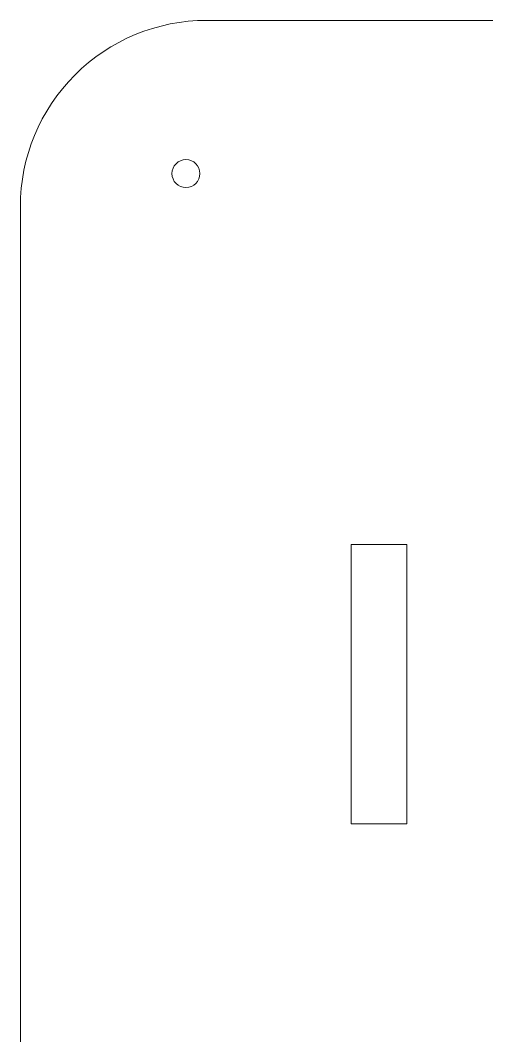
# Model space of a CAD drawing. Header units: millimetres. Extents: x -536 to 886, y 98 to 503.
# Drawn here: x -46.4 to 3.7, y 342.3 to 451.3 of the extents above; entities that cross this region are included whole.
import ezdxf

# ---------------------------------------------------------------- set-up
doc = ezdxf.new("R2010")
doc.units = ezdxf.units.MM
doc.header["$MEASUREMENT"] = 0
doc.layers.add('layer 1', color=7, linetype='Continuous')

msp = doc.modelspace()

# ---------------------------------------------------------------- linework, layer by layer
at = {"layer": 'layer 1', "lineweight": 9}
for points, knots in [([(-26.36, 241.32), (-26.36, 241.32), (313.64, 241.32), (313.64, 241.32), (313.64, 241.32), (318.95, 241.33), (324.04, 243.44), (327.79, 247.19), (327.79, 247.19), (331.54, 250.95), (333.64, 256.02), (333.64, 261.32), (333.64, 261.32), (333.64, 261.32), (333.64, 431.32), (333.64, 431.32), (333.64, 431.32), (333.64, 436.63), (331.53, 441.72), (327.77, 445.47), (327.77, 445.47), (324.01, 449.22), (318.95, 451.33), (313.64, 451.32), (313.64, 451.32), (313.64, 451.32), (-26.36, 451.32), (-26.36, 451.32), (-26.36, 451.32), (-31.67, 451.32), (-36.76, 449.21), (-40.51, 445.45), (-40.51, 445.45), (-44.26, 441.7), (-46.36, 436.63), (-46.36, 431.32), (-46.36, 431.32), (-46.36, 431.32), (-46.36, 261.32), (-46.36, 261.32), (-46.36, 261.32), (-46.36, 256.02), (-44.24, 250.93), (-40.49, 247.18), (-40.49, 247.18), (-36.73, 243.43), (-31.67, 241.32), (-26.36, 241.32)], [0, 0, 0, 0, 0.083333, 0.083333, 0.083333, 0.083333, 0.166667, 0.166667, 0.166667, 0.166667, 0.25, 0.25, 0.25, 0.25, 0.333333, 0.333333, 0.333333, 0.333333, 0.416667, 0.416667, 0.416667, 0.416667, 0.5, 0.5, 0.5, 0.5, 0.583333, 0.583333, 0.583333, 0.583333, 0.666667, 0.666667, 0.666667, 0.666667, 0.75, 0.75, 0.75, 0.75, 0.833333, 0.833333, 0.833333, 0.833333, 0.916667, 0.916667, 0.916667, 0.916667, 1, 1, 1, 1]), ([(-28.59, 436.37), (-29.42, 436.37), (-30.09, 435.69), (-30.09, 434.87), (-30.09, 434.87), (-30.09, 434.04), (-29.42, 433.37), (-28.59, 433.37), (-28.59, 433.37), (-27.76, 433.37), (-27.09, 434.04), (-27.09, 434.87), (-27.09, 434.87), (-27.09, 435.69), (-27.76, 436.37), (-28.59, 436.37)], [0, 0, 0, 0, 0.25, 0.25, 0.25, 0.25, 0.5, 0.5, 0.5, 0.5, 0.75, 0.75, 0.75, 0.75, 1, 1, 1, 1]), ([(-10.86, 395.02), (-10.86, 395.02), (-10.86, 365.02), (-10.86, 365.02), (-10.86, 365.02), (-10.86, 365.02), (-4.86, 365.02), (-4.86, 365.02), (-4.86, 365.02), (-4.86, 365.02), (-4.86, 395.02), (-4.86, 395.02), (-4.86, 395.02), (-4.86, 395.02), (-10.86, 395.02), (-10.86, 395.02)], [0, 0, 0, 0, 0.25, 0.25, 0.25, 0.25, 0.5, 0.5, 0.5, 0.5, 0.75, 0.75, 0.75, 0.75, 1, 1, 1, 1])]:
    msp.add_open_spline(points, degree=3, knots=knots, dxfattribs=at)

doc.saveas('drawing.dxf')
